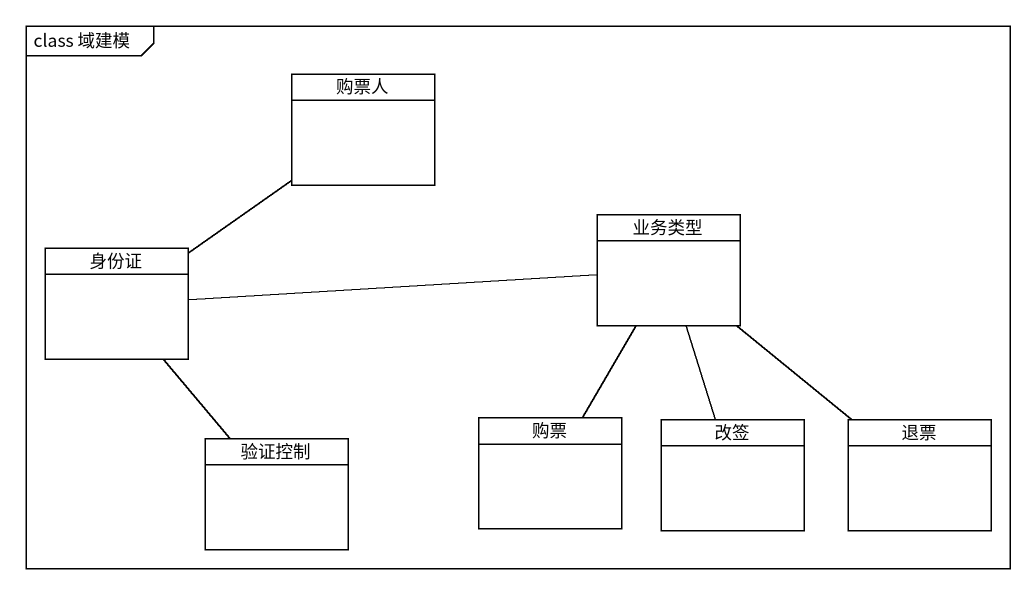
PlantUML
@startuml
mainframe class 域建模
hide circle
hide empty members
class 购票人
class 身份证
class 业务类型
class 验证控制
class 购票
class 改签
class 退票
购票人 -- 身份证
身份证 -right- 业务类型
身份证 -- 验证控制
业务类型 -- 购票
业务类型 -- 改签
业务类型 -- 退票
@enduml
